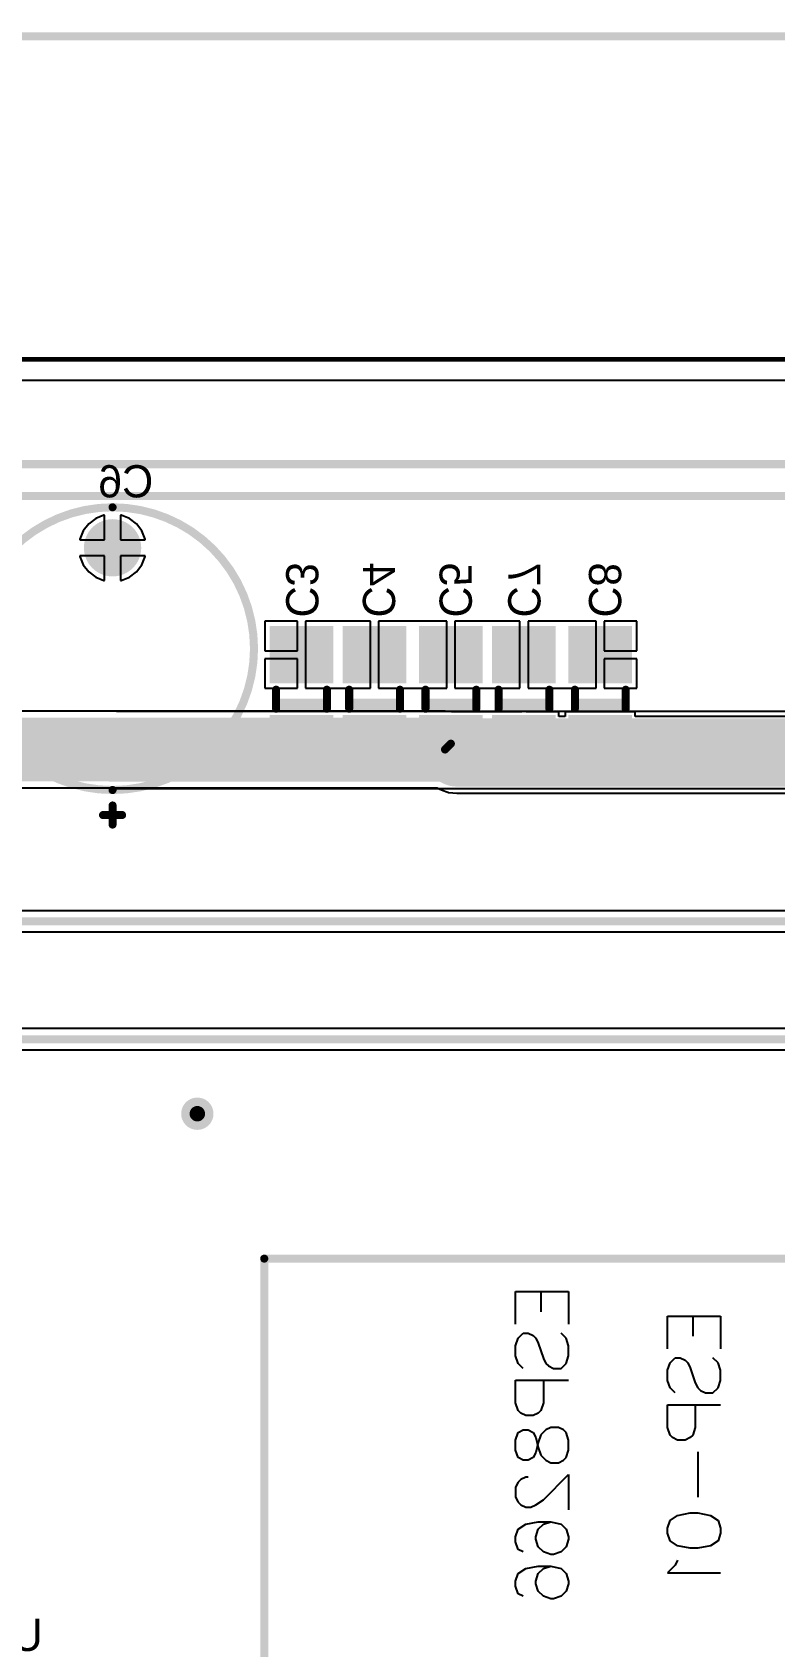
# Model space of a CAD drawing. Header units: millimetres. Extents: x -0.4 to 7.76, y -3.34 to 0.42.
# Drawn here: x 2.358 to 3.278, y -1.598 to 0.403 of the extents above; entities that cross this region are included whole.
import ezdxf

# ---------------------------------------------------------------- set-up
doc = ezdxf.new("R2010")
doc.units = ezdxf.units.MM
doc.header["$MEASUREMENT"] = 0
for name, color, linetype in [('BottomLayer', 5, 'Continuous'), ('BottomOverlay', 54, 'Continuous'), ('BottomPaste', 16, 'Continuous'), ('BottomSolder', 6, 'Continuous'), ('KeepOutLayer', 6, 'Continuous'), ('MultiLayer', 9, 'Continuous'), ('PadHoleLayer', 156, 'Continuous'), ('TopLayer', 1, 'Continuous'), ('TopOverlay', 2, 'Continuous'), ('TopSolder', 216, 'Continuous'), ('ViaHoleLayer', 16, 'Continuous')]:
    doc.layers.add(name, color=color, linetype=linetype)

# ---------------------------------------------------------------- blocks, each defined once
blk = doc.blocks.new('ESP_01_ESP8266_B_9')
at = {"layer": 'BottomLayer', "const_width": 0.0334645}
for points in [[(-0.0647638, 0.4307087, 1), (-0.0312992, 0.4307087, 1)], [(0.0352362, 0.4307087, 1), (0.0687008, 0.4307087, 1)], [(0.1352362, 0.4307087, 1), (0.1687008, 0.4307087, 1)], [(-0.1647638, 0.3307087, 1), (-0.1312992, 0.3307087, 1)], [(-0.0647638, 0.3307087, 1), (-0.0312992, 0.3307087, 1)], [(0.0352362, 0.3307087, 1), (0.0687008, 0.3307087, 1)], [(0.1352362, 0.3307087, 1), (0.1687008, 0.3307087, 1)]]:
    blk.add_lwpolyline(points, format="xyb", close=True, dxfattribs=at)
at = {"layer": 'BottomLayer'}
blk.add_solid([(-0.181496, 0.3972442), (-0.114567, 0.3972442), (-0.181496, 0.4641732), (-0.114567, 0.4641732)], dxfattribs=at)
at = {"layer": 'BottomOverlay'}
for p, q in [((-0.2142079, 0.007403), (-0.2142079, 0.0730065)), ((-0.2142079, 0.0730065), (-0.1735962, 0.0730065)), ((-0.1564143, 0.0698825), (-0.1626623, 0.0636346)), ((-0.1470424, 0.0730065), (-0.1564143, 0.0698825)), ((-0.1345465, 0.0730065), (-0.1470424, 0.0730065)), ((-0.1251746, 0.0698825), (-0.1345465, 0.0730065)), ((-0.1189266, 0.0636346), (-0.1251746, 0.0698825)), ((-0.1189266, 0.0542626), (-0.1189266, 0.0636346)), ((-0.1042439, 0.007403), (-0.1042439, 0.0730065)), ((0.0297748, 0.0448907), (0.0328988, 0.0605106)), ((0.0328988, 0.0605106), (0.0391467, 0.0698825)), ((0.0391467, 0.0698825), (0.0485187, 0.0730065)), ((0.0485187, 0.0730065), (0.0547666, 0.0730065)), ((0.0547666, 0.0730065), (0.0641386, 0.0698825)), ((0.0641386, 0.0698825), (0.0703865, 0.0605106)), ((0.0703865, 0.0605106), (0.0735105, 0.0448907)), ((0.1038131, 0.007403), (0.1038131, 0.0730065)), ((-0.1501664, 0.0355188), (-0.1314225, 0.0417667)), ((-0.1314225, 0.0417667), (-0.1251746, 0.0448907)), ((-0.1251746, 0.0448907), (-0.1220506, 0.0480147)), ((-0.1220506, 0.0480147), (-0.1189266, 0.0542626)), ((-0.1042439, 0.0417667), (-0.0761281, 0.0417667)), ((-0.0761281, 0.0417667), (-0.0667562, 0.0386427)), ((-0.0458255, 0.0448907), (0.0104061, 0.0448907)), ((0.0297748, 0.0355188), (0.0297748, 0.0448907)), ((0.0735105, 0.0448907), (0.0735105, 0.0355188)), ((-0.2142079, 0.0386427), (-0.1892161, 0.0386427)), ((-0.1626623, 0.0230229), (-0.1595383, 0.0292708)), ((-0.1626623, 0.0167749), (-0.1626623, 0.0230229)), ((-0.1595383, 0.0292708), (-0.1564143, 0.0323948)), ((-0.1564143, 0.0323948), (-0.1501664, 0.0355188)), ((-0.0667562, 0.0386427), (-0.0636322, 0.0355188)), ((-0.0636322, 0.0355188), (-0.0605082, 0.0292708)), ((-0.0605082, 0.0292708), (-0.0605082, 0.0198989)), ((0.0328988, 0.0198989), (0.0297748, 0.0355188)), ((0.0735105, 0.0355188), (0.0703865, 0.0198989)), ((-0.1735962, 0.007403), (-0.2142079, 0.007403)), ((-0.1564143, 0.0105269), (-0.1626623, 0.0167749)), ((-0.1470424, 0.007403), (-0.1564143, 0.0105269)), ((-0.1345465, 0.007403), (-0.1470424, 0.007403)), ((-0.1251746, 0.0105269), (-0.1345465, 0.007403)), ((-0.1189266, 0.0167749), (-0.1251746, 0.0105269)), ((-0.0761281, 0.007403), (-0.1042439, 0.007403)), ((-0.0667562, 0.0105269), (-0.0761281, 0.007403)), ((-0.0636322, 0.0136509), (-0.0667562, 0.0105269)), ((-0.0605082, 0.0198989), (-0.0636322, 0.0136509)), ((0.0391467, 0.0105269), (0.0328988, 0.0198989)), ((0.0485187, 0.007403), (0.0391467, 0.0105269)), ((0.0547666, 0.007403), (0.0485187, 0.007403)), ((0.0641386, 0.0105269), (0.0547666, 0.007403)), ((0.0703865, 0.0198989), (0.0641386, 0.0105269)), ((0.0881932, 0.0198989), (0.0944412, 0.0167749)), ((0.0944412, 0.0167749), (0.1038131, 0.007403)), ((-0.2446228, -0.1807859), (-0.2446228, -0.1151824)), ((-0.2446228, -0.1151824), (-0.2040111, -0.1151824)), ((-0.1868292, -0.1183064), (-0.1930772, -0.1245543)), ((-0.1774573, -0.1151824), (-0.1868292, -0.1183064)), ((-0.1649614, -0.1151824), (-0.1774573, -0.1151824)), ((-0.1555895, -0.1183064), (-0.1649614, -0.1151824)), ((-0.1493415, -0.1245543), (-0.1555895, -0.1183064)), ((-0.1346588, -0.1807859), (-0.1346588, -0.1151824)), ((-0.0699924, -0.1183064), (-0.0731164, -0.1214304)), ((-0.0606205, -0.1151824), (-0.0699924, -0.1183064)), ((-0.0481246, -0.1151824), (-0.0606205, -0.1151824)), ((-0.0387527, -0.1183064), (-0.0481246, -0.1151824)), ((-0.0356287, -0.1214304), (-0.0387527, -0.1183064)), ((0.0134178, -0.1464222), (-0.017822, -0.1151824)), ((-0.017822, -0.1151824), (0.0259137, -0.1151824)), ((0.0437204, -0.1245543), (0.0499683, -0.1183064)), ((0.0499683, -0.1183064), (0.0593403, -0.1151824)), ((0.0593403, -0.1151824), (0.0624642, -0.1151824)), ((0.0624642, -0.1151824), (0.0718362, -0.1183064)), ((0.0718362, -0.1183064), (0.0780841, -0.1245543)), ((0.0987024, -0.1245543), (0.1049503, -0.1183064)), ((0.1049503, -0.1183064), (0.1143223, -0.1151824)), ((0.1143223, -0.1151824), (0.1174462, -0.1151824)), ((0.1174462, -0.1151824), (0.1268182, -0.1183064)), ((0.1268182, -0.1183064), (0.1330661, -0.1245543)), ((-0.1524655, -0.1401742), (-0.1493415, -0.1339263)), ((-0.1493415, -0.1339263), (-0.1493415, -0.1245543)), ((-0.0731164, -0.1214304), (-0.0762404, -0.1276783)), ((-0.0762404, -0.1276783), (-0.0762404, -0.1370502)), ((-0.0762404, -0.1370502), (-0.0731164, -0.1432982)), ((-0.0325047, -0.1276783), (-0.0356287, -0.1214304)), ((-0.0356287, -0.1432982), (-0.0325047, -0.1370502)), ((-0.0325047, -0.1370502), (-0.0325047, -0.1276783)), ((0.0405964, -0.1370502), (0.0437204, -0.1245543)), ((0.0405964, -0.1526701), (0.0405964, -0.1370502)), ((0.0437204, -0.1464222), (0.0405964, -0.1370502)), ((0.0780841, -0.1245543), (0.0812081, -0.1339263)), ((0.0812081, -0.1370502), (0.0780841, -0.1464222)), ((0.0812081, -0.1339263), (0.0812081, -0.1370502)), ((0.0955784, -0.1370502), (0.0987024, -0.1245543)), ((0.0955784, -0.1526701), (0.0955784, -0.1370502)), ((0.0987024, -0.1464222), (0.0955784, -0.1370502)), ((0.1330661, -0.1245543), (0.1361901, -0.1339263)), ((0.1361901, -0.1370502), (0.1330661, -0.1464222)), ((0.1361901, -0.1339263), (0.1361901, -0.1370502)), ((-0.2446228, -0.1495462), (-0.219631, -0.1495462)), ((-0.1930772, -0.165166), (-0.1899532, -0.1589181)), ((-0.1899532, -0.1589181), (-0.1868292, -0.1557941)), ((-0.1868292, -0.1557941), (-0.1805813, -0.1526701)), ((-0.1805813, -0.1526701), (-0.1618374, -0.1464222)), ((-0.1618374, -0.1464222), (-0.1555895, -0.1432982)), ((-0.1555895, -0.1432982), (-0.1524655, -0.1401742)), ((-0.1346588, -0.1464222), (-0.106543, -0.1464222)), ((-0.106543, -0.1464222), (-0.0971711, -0.1495462)), ((-0.0971711, -0.1495462), (-0.0940471, -0.1526701)), ((-0.0940471, -0.1526701), (-0.0909231, -0.1589181)), ((-0.0909231, -0.1589181), (-0.0909231, -0.16829)), ((-0.0731164, -0.1432982), (-0.0668685, -0.1495462)), ((-0.0731164, -0.165166), (-0.0699924, -0.1589181)), ((-0.0699924, -0.1589181), (-0.0637445, -0.1557941)), ((-0.0668685, -0.1495462), (-0.0574965, -0.1526701)), ((-0.0637445, -0.1557941), (-0.0512486, -0.1526701)), ((-0.0574965, -0.1526701), (-0.0450006, -0.1557941)), ((-0.0512486, -0.1526701), (-0.0418766, -0.1495462)), ((-0.0450006, -0.1557941), (-0.0387527, -0.1589181)), ((-0.0418766, -0.1495462), (-0.0356287, -0.1432982)), ((-0.0387527, -0.1589181), (-0.0356287, -0.165166)), ((0.0196657, -0.1557941), (0.0134178, -0.1464222)), ((0.0227897, -0.1620421), (0.0196657, -0.1557941)), ((0.0437204, -0.16829), (0.0405964, -0.1526701)), ((0.0499683, -0.1526701), (0.0437204, -0.1464222)), ((0.0593403, -0.1557941), (0.0499683, -0.1526701)), ((0.0624642, -0.1557941), (0.0593403, -0.1557941)), ((0.0718362, -0.1526701), (0.0624642, -0.1557941)), ((0.0780841, -0.1464222), (0.0718362, -0.1526701)), ((0.0987024, -0.16829), (0.0955784, -0.1526701)), ((0.1049503, -0.1526701), (0.0987024, -0.1464222)), ((0.1143223, -0.1557941), (0.1049503, -0.1526701)), ((0.1174462, -0.1557941), (0.1143223, -0.1557941)), ((0.1268182, -0.1526701), (0.1174462, -0.1557941)), ((0.1330661, -0.1464222), (0.1268182, -0.1526701)), ((-0.1930772, -0.171414), (-0.1930772, -0.165166)), ((-0.1868292, -0.177662), (-0.1930772, -0.171414)), ((-0.1774573, -0.1807859), (-0.1868292, -0.177662)), ((-0.1555895, -0.177662), (-0.1649614, -0.1807859)), ((-0.1493415, -0.171414), (-0.1555895, -0.177662)), ((-0.0971711, -0.177662), (-0.106543, -0.1807859)), ((-0.0940471, -0.174538), (-0.0971711, -0.177662)), ((-0.0909231, -0.16829), (-0.0940471, -0.174538)), ((-0.0731164, -0.171414), (-0.0731164, -0.165166)), ((-0.0699924, -0.177662), (-0.0731164, -0.171414)), ((-0.0606205, -0.1807859), (-0.0699924, -0.177662)), ((-0.0387527, -0.177662), (-0.0481246, -0.1807859)), ((-0.0356287, -0.171414), (-0.0387527, -0.177662)), ((-0.0356287, -0.165166), (-0.0356287, -0.171414)), ((-0.014698, -0.165166), (-0.014698, -0.16829)), ((-0.014698, -0.16829), (-0.011574, -0.174538)), ((-0.011574, -0.174538), (-0.0084501, -0.177662)), ((-0.0084501, -0.177662), (-0.0022021, -0.1807859)), ((0.0102938, -0.1807859), (0.0165418, -0.177662)), ((0.0165418, -0.177662), (0.0196657, -0.174538)), ((0.0196657, -0.174538), (0.0227897, -0.16829)), ((0.0227897, -0.16829), (0.0227897, -0.1620421)), ((0.0499683, -0.177662), (0.0437204, -0.16829)), ((0.0593403, -0.1807859), (0.0499683, -0.177662)), ((0.0749602, -0.177662), (0.0655882, -0.1807859)), ((0.0780841, -0.171414), (0.0749602, -0.177662)), ((0.1049503, -0.177662), (0.0987024, -0.16829)), ((0.1143223, -0.1807859), (0.1049503, -0.177662)), ((0.1299422, -0.177662), (0.1205702, -0.1807859)), ((0.1330661, -0.171414), (0.1299422, -0.177662)), ((-0.2040111, -0.1807859), (-0.2446228, -0.1807859)), ((-0.1649614, -0.1807859), (-0.1774573, -0.1807859)), ((-0.106543, -0.1807859), (-0.1346588, -0.1807859)), ((-0.0481246, -0.1807859), (-0.0606205, -0.1807859)), ((-0.0022021, -0.1807859), (0.0102938, -0.1807859)), ((0.0655882, -0.1807859), (0.0593403, -0.1807859)), ((0.1205702, -0.1807859), (0.1143223, -0.1807859))]:
    blk.add_line(p, q, dxfattribs=at)
at = {"layer": 'BottomOverlay', "const_width": 0.01}
for points in [[(0.2854331, 0.492126), (-0.2854331, 0.492126)], [(-0.2854331, -0.492126), (-0.2854331, 0.492126)], [(0.2019724, 0.4807087), (-0.1980354, 0.4807087)], [(-0.1980354, 0.2807087), (-0.1980354, 0.4807087)], [(0.2019724, 0.2807087), (0.2019724, 0.4807087)], [(0.2854331, -0.492126), (0.2854331, 0.492126)], [(0.2019724, 0.2807087), (-0.1980354, 0.2807087)], [(0.2854331, -0.492126), (-0.2854331, -0.492126)]]:
    blk.add_lwpolyline(points, dxfattribs=at)
at = {"layer": 'BottomOverlay', "const_width": 0.005}
for points in [[(-0.2879331, 0.492126, 1), (-0.2829331, 0.492126, 1)], [(-0.2879331, 0.492126, 1), (-0.2829331, 0.492126, 1)], [(-0.2005354, 0.4807087, 1), (-0.1955354, 0.4807087, 1)], [(-0.2005354, 0.4807087, 1), (-0.1955354, 0.4807087, 1)], [(0.1994724, 0.4807087, 1), (0.2044724, 0.4807087, 1)], [(0.1994724, 0.4807087, 1), (0.2044724, 0.4807087, 1)], [(0.2829331, 0.492126, 1), (0.2879331, 0.492126, 1)], [(0.2829331, 0.492126, 1), (0.2879331, 0.492126, 1)], [(-0.2005354, 0.2807087, 1), (-0.1955354, 0.2807087, 1)], [(-0.2005354, 0.2807087, 1), (-0.1955354, 0.2807087, 1)], [(0.1994724, 0.2807087, 1), (0.2044724, 0.2807087, 1)], [(0.1994724, 0.2807087, 1), (0.2044724, 0.2807087, 1)], [(-0.2879331, -0.492126, 1), (-0.2829331, -0.492126, 1)], [(-0.2879331, -0.492126, 1), (-0.2829331, -0.492126, 1)], [(0.2829331, -0.492126, 1), (0.2879331, -0.492126, 1)], [(0.2829331, -0.492126, 1), (0.2879331, -0.492126, 1)]]:
    blk.add_lwpolyline(points, format="xyb", close=True, dxfattribs=at)
at = {"layer": 'BottomSolder', "const_width": 0.0374645}
for points in [[(-0.0667638, 0.4307087, 1), (-0.0292992, 0.4307087, 1)], [(0.0332362, 0.4307087, 1), (0.0707008, 0.4307087, 1)], [(0.1332362, 0.4307087, 1), (0.1707008, 0.4307087, 1)], [(-0.1667638, 0.3307087, 1), (-0.1292992, 0.3307087, 1)], [(-0.0667638, 0.3307087, 1), (-0.0292992, 0.3307087, 1)], [(0.0332362, 0.3307087, 1), (0.0707008, 0.3307087, 1)], [(0.1332362, 0.3307087, 1), (0.1707008, 0.3307087, 1)]]:
    blk.add_lwpolyline(points, format="xyb", close=True, dxfattribs=at)
at = {"layer": 'BottomSolder'}
blk.add_solid([(-0.185496, 0.3932442), (-0.110567, 0.3932442), (-0.185496, 0.4681732), (-0.110567, 0.4681732)], dxfattribs=at)
at = {"layer": 'MultiLayer', "const_width": 0.0334645}
for points in [[(-0.0647638, 0.4307087, 1), (-0.0312992, 0.4307087, 1)], [(0.0352362, 0.4307087, 1), (0.0687008, 0.4307087, 1)], [(0.1352362, 0.4307087, 1), (0.1687008, 0.4307087, 1)], [(-0.1647638, 0.3307087, 1), (-0.1312992, 0.3307087, 1)], [(-0.0647638, 0.3307087, 1), (-0.0312992, 0.3307087, 1)], [(0.0352362, 0.3307087, 1), (0.0687008, 0.3307087, 1)], [(0.1352362, 0.3307087, 1), (0.1687008, 0.3307087, 1)]]:
    blk.add_lwpolyline(points, format="xyb", close=True, dxfattribs=at)
at = {"layer": 'MultiLayer'}
blk.add_solid([(-0.181496, 0.3972442), (-0.114567, 0.3972442), (-0.181496, 0.4641732), (-0.114567, 0.4641732)], dxfattribs=at)
at = {"layer": 'PadHoleLayer', "const_width": 0.0216535}
for points in [[(-0.1588583, 0.4307087, 1), (-0.1372047, 0.4307087, 1)], [(-0.0588583, 0.4307087, 1), (-0.0372047, 0.4307087, 1)], [(0.0411417, 0.4307087, 1), (0.0627953, 0.4307087, 1)], [(0.1411417, 0.4307087, 1), (0.1627953, 0.4307087, 1)], [(-0.1588583, 0.3307087, 1), (-0.1372047, 0.3307087, 1)], [(-0.0588583, 0.3307087, 1), (-0.0372047, 0.3307087, 1)], [(0.0411417, 0.3307087, 1), (0.0627953, 0.3307087, 1)], [(0.1411417, 0.3307087, 1), (0.1627953, 0.3307087, 1)]]:
    blk.add_lwpolyline(points, format="xyb", close=True, dxfattribs=at)
at = {"layer": 'TopLayer', "const_width": 0.0334645}
for points in [[(-0.0647638, 0.4307087, 1), (-0.0312992, 0.4307087, 1)], [(0.0352362, 0.4307087, 1), (0.0687008, 0.4307087, 1)], [(0.1352362, 0.4307087, 1), (0.1687008, 0.4307087, 1)], [(-0.1647638, 0.3307087, 1), (-0.1312992, 0.3307087, 1)], [(-0.0647638, 0.3307087, 1), (-0.0312992, 0.3307087, 1)], [(0.0352362, 0.3307087, 1), (0.0687008, 0.3307087, 1)], [(0.1352362, 0.3307087, 1), (0.1687008, 0.3307087, 1)]]:
    blk.add_lwpolyline(points, format="xyb", close=True, dxfattribs=at)
at = {"layer": 'TopLayer'}
blk.add_solid([(-0.181496, 0.3972442), (-0.114567, 0.3972442), (-0.181496, 0.4641732), (-0.114567, 0.4641732)], dxfattribs=at)
at = {"layer": 'TopSolder', "const_width": 0.0374645}
for points in [[(-0.0667638, 0.4307087, 1), (-0.0292992, 0.4307087, 1)], [(0.0332362, 0.4307087, 1), (0.0707008, 0.4307087, 1)], [(0.1332362, 0.4307087, 1), (0.1707008, 0.4307087, 1)], [(-0.1667638, 0.3307087, 1), (-0.1292992, 0.3307087, 1)], [(-0.0667638, 0.3307087, 1), (-0.0292992, 0.3307087, 1)], [(0.0332362, 0.3307087, 1), (0.0707008, 0.3307087, 1)], [(0.1332362, 0.3307087, 1), (0.1707008, 0.3307087, 1)]]:
    blk.add_lwpolyline(points, format="xyb", close=True, dxfattribs=at)
at = {"layer": 'TopSolder'}
blk.add_solid([(-0.185496, 0.3932442), (-0.110567, 0.3932442), (-0.185496, 0.4681732), (-0.110567, 0.4681732)], dxfattribs=at)
blk = doc.blocks.new('LCD_MODULE_3_2_480_320_11')
at = {"layer": 'TopOverlay', "const_width": 0.01}
for points in [[(-0.0393701, 0), (3.5433071, 0)], [(0.1999999, -0.0393701), (3.2677165, -0.0393701)]]:
    blk.add_lwpolyline(points, dxfattribs=at)
blk = doc.blocks.new('CAP250RP_B_44')
at = {"layer": 'BottomLayer', "const_width": 0.031496}
blk.add_lwpolyline([(0.1306649, -1e-06, 1), (0.1621609, -1e-06, 1)], format="xyb", close=True, dxfattribs=at)
at = {"layer": 'BottomLayer'}
blk.add_solid([(-0.1350831, -0.031497), (-0.0720911, -0.031497), (-0.1350831, 0.031495), (-0.0720911, 0.031495)], dxfattribs=at)
at = {"layer": 'BottomOverlay'}
for points, const_width in [([(0.1966063, 0, 1), (-0.1537875, 0, 1)], 0.01), ([(-0.1991071, -1e-06, 1), (-0.1941071, -1e-06, 1)], 0.005), ([(-0.1873111, 0.011807, 1), (-0.1823111, 0.011807, 1)], 0.005), ([(-0.1754771, -1e-06, 1), (-0.1704771, -1e-06, 1)], 0.005), ([(-0.1562875, 0, 1), (-0.1512875, 0, 1)], 0.005), ([(0.1941063, 0, 1), (0.1991063, 0, 1)], 0.005), ([(-0.1873111, -0.011807, 1), (-0.1823111, -0.011807, 1)], 0.005)]:
    blk.add_lwpolyline(points, format="xyb", close=True, dxfattribs=dict(at, const_width=const_width))
at = {"layer": 'BottomOverlay', "const_width": 0.01}
for points in [[(-0.1966071, -1e-06), (-0.1729771, -1e-06)], [(-0.1848111, 0.011807), (-0.1848111, -0.011807)]]:
    blk.add_lwpolyline(points, dxfattribs=at)
at = {"layer": 'BottomSolder', "const_width": 0.035496}
blk.add_lwpolyline([(0.1286649, -1e-06, 1), (0.1641609, -1e-06, 1)], format="xyb", close=True, dxfattribs=at)
at = {"layer": 'BottomSolder'}
blk.add_solid([(-0.1390831, -0.035497), (-0.0680911, -0.035497), (-0.1390831, 0.035495), (-0.0680911, 0.035495)], dxfattribs=at)
at = {"layer": 'MultiLayer', "const_width": 0.031496}
blk.add_lwpolyline([(0.1306649, -1e-06, 1), (0.1621609, -1e-06, 1)], format="xyb", close=True, dxfattribs=at)
at = {"layer": 'MultiLayer'}
blk.add_solid([(-0.1350831, -0.031497), (-0.0720911, -0.031497), (-0.1350831, 0.031495), (-0.0720911, 0.031495)], dxfattribs=at)
at = {"layer": 'PadHoleLayer', "const_width": 0.019685}
for points in [[(-0.1134296, -1e-06, 1), (-0.0937446, -1e-06, 1)], [(0.1365704, -1e-06, 1), (0.1562554, -1e-06, 1)]]:
    blk.add_lwpolyline(points, format="xyb", close=True, dxfattribs=at)
at = {"layer": 'TopLayer', "const_width": 0.031496}
blk.add_lwpolyline([(0.1306649, -1e-06, 1), (0.1621609, -1e-06, 1)], format="xyb", close=True, dxfattribs=at)
at = {"layer": 'TopLayer'}
blk.add_solid([(-0.1350831, -0.031497), (-0.0720911, -0.031497), (-0.1350831, 0.031495), (-0.0720911, 0.031495)], dxfattribs=at)
at = {"layer": 'TopSolder', "const_width": 0.035496}
blk.add_lwpolyline([(0.1286649, -1e-06, 1), (0.1641609, -1e-06, 1)], format="xyb", close=True, dxfattribs=at)
at = {"layer": 'TopSolder'}
blk.add_solid([(-0.1390831, -0.035497), (-0.0680911, -0.035497), (-0.1390831, 0.035495), (-0.0680911, 0.035495)], dxfattribs=at)
blk = doc.blocks.new('CAP_1206_B_53')
at = {"layer": 'BottomLayer'}
for points in [[(-0.0866133, -0.0354329), (-0.0236213, -0.0354329), (-0.0866133, 0.0354331), (-0.0236213, 0.0354331)], [(0.0236227, -0.0354329), (0.0866147, -0.0354329), (0.0236227, 0.0354331), (0.0866147, 0.0354331)]]:
    blk.add_solid(points, dxfattribs=at)
at = {"layer": 'BottomOverlay', "const_width": 0.01}
for points in [[(-0.0117793, 0.0314641), (0.0117787, 0.0314641)], [(-0.0117793, 0.0314641), (-0.0117793, -0.0314639)], [(-0.0043313, 0.0314641), (-0.0043313, -0.0314639)], [(-0.0117793, -0.0314639), (0.0117787, -0.0314639)]]:
    blk.add_lwpolyline(points, dxfattribs=at)
at = {"layer": 'BottomOverlay', "const_width": 0.005}
for points in [[(-0.0142793, 0.0314641, 1), (-0.0092793, 0.0314641, 1)], [(-0.0142793, 0.0314641, 1), (-0.0092793, 0.0314641, 1)], [(-0.0068313, 0.0314641, 1), (-0.0018313, 0.0314641, 1)], [(0.0092787, 0.0314641, 1), (0.0142787, 0.0314641, 1)], [(-0.0142793, -0.0314639, 1), (-0.0092793, -0.0314639, 1)], [(-0.0142793, -0.0314639, 1), (-0.0092793, -0.0314639, 1)], [(-0.0068313, -0.0314639, 1), (-0.0018313, -0.0314639, 1)], [(0.0092787, -0.0314639, 1), (0.0142787, -0.0314639, 1)]]:
    blk.add_lwpolyline(points, format="xyb", close=True, dxfattribs=at)
at = {"layer": 'BottomPaste'}
for points in [[(-0.0866133, -0.0354329), (-0.0236213, -0.0354329), (-0.0866133, 0.0354331), (-0.0236213, 0.0354331)], [(0.0236227, -0.0354329), (0.0866147, -0.0354329), (0.0236227, 0.0354331), (0.0866147, 0.0354331)]]:
    blk.add_solid(points, dxfattribs=at)
at = {"layer": 'BottomSolder'}
for points in [[(-0.0906133, -0.0394329), (-0.0196213, -0.0394329), (-0.0906133, 0.0394331), (-0.0196213, 0.0394331)], [(0.0196227, -0.0394329), (0.0906147, -0.0394329), (0.0196227, 0.0394331), (0.0906147, 0.0394331)]]:
    blk.add_solid(points, dxfattribs=at)
blk = doc.blocks.new('CAP_1206_B_54')
at = {"layer": 'BottomLayer'}
for points in [[(-0.0866133, -0.0354331), (-0.0236213, -0.0354331), (-0.0866133, 0.0354329), (-0.0236213, 0.0354329)], [(0.0236227, -0.0354331), (0.0866147, -0.0354331), (0.0236227, 0.0354329), (0.0866147, 0.0354329)]]:
    blk.add_solid(points, dxfattribs=at)
at = {"layer": 'BottomOverlay', "const_width": 0.01}
for points in [[(-0.0117793, 0.0314639), (0.0117787, 0.0314639)], [(-0.0117793, 0.0314639), (-0.0117793, -0.0314641)], [(-0.0043313, 0.0314639), (-0.0043313, -0.0314641)], [(-0.0117793, -0.0314641), (0.0117787, -0.0314641)]]:
    blk.add_lwpolyline(points, dxfattribs=at)
at = {"layer": 'BottomOverlay', "const_width": 0.005}
for points in [[(-0.0142793, 0.0314639, 1), (-0.0092793, 0.0314639, 1)], [(-0.0142793, 0.0314639, 1), (-0.0092793, 0.0314639, 1)], [(-0.0068313, 0.0314639, 1), (-0.0018313, 0.0314639, 1)], [(0.0092787, 0.0314639, 1), (0.0142787, 0.0314639, 1)], [(-0.0142793, -0.0314641, 1), (-0.0092793, -0.0314641, 1)], [(-0.0142793, -0.0314641, 1), (-0.0092793, -0.0314641, 1)], [(-0.0068313, -0.0314641, 1), (-0.0018313, -0.0314641, 1)], [(0.0092787, -0.0314641, 1), (0.0142787, -0.0314641, 1)]]:
    blk.add_lwpolyline(points, format="xyb", close=True, dxfattribs=at)
at = {"layer": 'BottomPaste'}
for points in [[(-0.0866133, -0.0354331), (-0.0236213, -0.0354331), (-0.0866133, 0.0354329), (-0.0236213, 0.0354329)], [(0.0236227, -0.0354331), (0.0866147, -0.0354331), (0.0236227, 0.0354329), (0.0866147, 0.0354329)]]:
    blk.add_solid(points, dxfattribs=at)
at = {"layer": 'BottomSolder'}
for points in [[(-0.0906133, -0.0394331), (-0.0196213, -0.0394331), (-0.0906133, 0.0394329), (-0.0196213, 0.0394329)], [(0.0196227, -0.0394331), (0.0906147, -0.0394331), (0.0196227, 0.0394329), (0.0906147, 0.0394329)]]:
    blk.add_solid(points, dxfattribs=at)
blk = doc.blocks.new('CAP_1206_B_55')
at = {"layer": 'BottomLayer'}
for points in [[(-0.0866133, -0.0354325), (-0.0236213, -0.0354325), (-0.0866133, 0.0354335), (-0.0236213, 0.0354335)], [(0.0236227, -0.0354325), (0.0866147, -0.0354325), (0.0236227, 0.0354335), (0.0866147, 0.0354335)]]:
    blk.add_solid(points, dxfattribs=at)
at = {"layer": 'BottomOverlay', "const_width": 0.01}
for points in [[(-0.0117793, 0.0314645), (0.0117787, 0.0314645)], [(-0.0117793, 0.0314645), (-0.0117793, -0.0314655)], [(-0.0043313, 0.0314645), (-0.0043313, -0.0314655)], [(-0.0117793, -0.0314655), (0.0117787, -0.0314655)]]:
    blk.add_lwpolyline(points, dxfattribs=at)
at = {"layer": 'BottomOverlay', "const_width": 0.005}
for points in [[(-0.0142793, 0.0314645, 1), (-0.0092793, 0.0314645, 1)], [(-0.0142793, 0.0314645, 1), (-0.0092793, 0.0314645, 1)], [(-0.0068313, 0.0314645, 1), (-0.0018313, 0.0314645, 1)], [(0.0092787, 0.0314645, 1), (0.0142787, 0.0314645, 1)], [(-0.0142793, -0.0314655, 1), (-0.0092793, -0.0314655, 1)], [(-0.0142793, -0.0314655, 1), (-0.0092793, -0.0314655, 1)], [(-0.0068313, -0.0314655, 1), (-0.0018313, -0.0314655, 1)], [(0.0092787, -0.0314655, 1), (0.0142787, -0.0314655, 1)]]:
    blk.add_lwpolyline(points, format="xyb", close=True, dxfattribs=at)
at = {"layer": 'BottomPaste'}
for points in [[(-0.0866133, -0.0354325), (-0.0236213, -0.0354325), (-0.0866133, 0.0354335), (-0.0236213, 0.0354335)], [(0.0236227, -0.0354325), (0.0866147, -0.0354325), (0.0236227, 0.0354335), (0.0866147, 0.0354335)]]:
    blk.add_solid(points, dxfattribs=at)
at = {"layer": 'BottomSolder'}
for points in [[(-0.0906133, -0.0394325), (-0.0196213, -0.0394325), (-0.0906133, 0.0394335), (-0.0196213, 0.0394335)], [(0.0196227, -0.0394325), (0.0906147, -0.0394325), (0.0196227, 0.0394335), (0.0906147, 0.0394335)]]:
    blk.add_solid(points, dxfattribs=at)
blk = doc.blocks.new('CAP_1206_B_56')
at = {"layer": 'BottomLayer'}
for points in [[(-0.0866133, -0.0354337), (-0.0236213, -0.0354337), (-0.0866133, 0.0354323), (-0.0236213, 0.0354323)], [(0.0236227, -0.0354337), (0.0866147, -0.0354337), (0.0236227, 0.0354323), (0.0866147, 0.0354323)]]:
    blk.add_solid(points, dxfattribs=at)
at = {"layer": 'BottomOverlay', "const_width": 0.01}
for points in [[(-0.0117793, 0.0314653), (0.0117787, 0.0314653)], [(-0.0117793, 0.0314653), (-0.0117793, -0.0314647)], [(-0.0043313, 0.0314653), (-0.0043313, -0.0314647)], [(-0.0117793, -0.0314647), (0.0117787, -0.0314647)]]:
    blk.add_lwpolyline(points, dxfattribs=at)
at = {"layer": 'BottomOverlay', "const_width": 0.005}
for points in [[(-0.0142793, 0.0314653, 1), (-0.0092793, 0.0314653, 1)], [(-0.0142793, 0.0314653, 1), (-0.0092793, 0.0314653, 1)], [(-0.0068313, 0.0314653, 1), (-0.0018313, 0.0314653, 1)], [(0.0092787, 0.0314653, 1), (0.0142787, 0.0314653, 1)], [(-0.0142793, -0.0314647, 1), (-0.0092793, -0.0314647, 1)], [(-0.0142793, -0.0314647, 1), (-0.0092793, -0.0314647, 1)], [(-0.0068313, -0.0314647, 1), (-0.0018313, -0.0314647, 1)], [(0.0092787, -0.0314647, 1), (0.0142787, -0.0314647, 1)]]:
    blk.add_lwpolyline(points, format="xyb", close=True, dxfattribs=at)
at = {"layer": 'BottomPaste'}
for points in [[(-0.0866133, -0.0354337), (-0.0236213, -0.0354337), (-0.0866133, 0.0354323), (-0.0236213, 0.0354323)], [(0.0236227, -0.0354337), (0.0866147, -0.0354337), (0.0236227, 0.0354323), (0.0866147, 0.0354323)]]:
    blk.add_solid(points, dxfattribs=at)
at = {"layer": 'BottomSolder'}
for points in [[(-0.0906133, -0.0394337), (-0.0196213, -0.0394337), (-0.0906133, 0.0394323), (-0.0196213, 0.0394323)], [(0.0196227, -0.0394337), (0.0906147, -0.0394337), (0.0196227, 0.0394323), (0.0906147, 0.0394323)]]:
    blk.add_solid(points, dxfattribs=at)
blk = doc.blocks.new('CAP_1206_B_69')
at = {"layer": 'BottomLayer'}
for points in [[(-0.0866133, -0.0354323), (-0.0236213, -0.0354323), (-0.0866133, 0.0354337), (-0.0236213, 0.0354337)], [(0.0236227, -0.0354323), (0.0866147, -0.0354323), (0.0236227, 0.0354337), (0.0866147, 0.0354337)]]:
    blk.add_solid(points, dxfattribs=at)
at = {"layer": 'BottomOverlay', "const_width": 0.01}
for points in [[(-0.0117793, 0.0314647), (0.0117787, 0.0314647)], [(-0.0117793, 0.0314647), (-0.0117793, -0.0314653)], [(-0.0043313, 0.0314647), (-0.0043313, -0.0314653)], [(-0.0117793, -0.0314653), (0.0117787, -0.0314653)]]:
    blk.add_lwpolyline(points, dxfattribs=at)
at = {"layer": 'BottomOverlay', "const_width": 0.005}
for points in [[(-0.0142793, 0.0314647, 1), (-0.0092793, 0.0314647, 1)], [(-0.0142793, 0.0314647, 1), (-0.0092793, 0.0314647, 1)], [(-0.0068313, 0.0314647, 1), (-0.0018313, 0.0314647, 1)], [(0.0092787, 0.0314647, 1), (0.0142787, 0.0314647, 1)], [(-0.0142793, -0.0314653, 1), (-0.0092793, -0.0314653, 1)], [(-0.0142793, -0.0314653, 1), (-0.0092793, -0.0314653, 1)], [(-0.0068313, -0.0314653, 1), (-0.0018313, -0.0314653, 1)], [(0.0092787, -0.0314653, 1), (0.0142787, -0.0314653, 1)]]:
    blk.add_lwpolyline(points, format="xyb", close=True, dxfattribs=at)
at = {"layer": 'BottomPaste'}
for points in [[(-0.0866133, -0.0354323), (-0.0236213, -0.0354323), (-0.0866133, 0.0354337), (-0.0236213, 0.0354337)], [(0.0236227, -0.0354323), (0.0866147, -0.0354323), (0.0236227, 0.0354337), (0.0866147, 0.0354337)]]:
    blk.add_solid(points, dxfattribs=at)
at = {"layer": 'BottomSolder'}
for points in [[(-0.0906133, -0.0394323), (-0.0196213, -0.0394323), (-0.0906133, 0.0394337), (-0.0196213, 0.0394337)], [(0.0196227, -0.0394323), (0.0906147, -0.0394323), (0.0196227, 0.0394337), (0.0906147, 0.0394337)]]:
    blk.add_solid(points, dxfattribs=at)

msp = doc.modelspace()

# ---------------------------------------------------------------- linework, layer by layer
at = {"layer": 'BottomLayer'}
for p, q in [((0.0287165, -0.0286614), (7.3389527, -0.0286614)), ((2.4368063, -0.2000176), (2.428138, -0.206669)), ((2.4469007, -0.1958363), (2.4368063, -0.2000176)), ((2.4477333, -0.1957267), (2.4469007, -0.1958363)), ((2.4477333, -0.2262643), (2.4477333, -0.1957267)), ((2.4685659, -0.1958363), (2.4677333, -0.1957267)), ((2.4677333, -0.1957267), (2.4677333, -0.2262643)), ((2.4786603, -0.2000176), (2.4685659, -0.1958363)), ((2.4873286, -0.206669), (2.4786603, -0.2000176)), ((2.4214866, -0.2153373), (2.4173053, -0.2254317)), ((2.428138, -0.206669), (2.4214866, -0.2153373)), ((2.49398, -0.2153373), (2.4873286, -0.206669)), ((2.4981613, -0.2254317), (2.49398, -0.2153373)), ((2.4173053, -0.2254317), (2.4171957, -0.2262643)), ((2.4171957, -0.2262643), (2.4477333, -0.2262643)), ((2.4677333, -0.2262643), (2.4982709, -0.2262643)), ((2.4982709, -0.2262643), (2.4981613, -0.2254317)), ((2.4477333, -0.2462643), (2.4171957, -0.2462643)), ((2.4171957, -0.2462643), (2.4173053, -0.2470969)), ((2.4173053, -0.2470969), (2.4214866, -0.2571913)), ((2.4214866, -0.2571913), (2.428138, -0.2658596)), ((2.4477333, -0.2768019), (2.4477333, -0.2462643)), ((2.4982709, -0.2462643), (2.4677333, -0.2462643)), ((2.4677333, -0.2462643), (2.4677333, -0.2768019)), ((2.4873286, -0.2658596), (2.49398, -0.2571913)), ((2.49398, -0.2571913), (2.4981613, -0.2470969)), ((2.4981613, -0.2470969), (2.4982709, -0.2462643)), ((2.428138, -0.2658596), (2.4368063, -0.272511)), ((2.4368063, -0.272511), (2.4469007, -0.2766923)), ((2.4469007, -0.2766923), (2.4477333, -0.2768019)), ((2.4677333, -0.2768019), (2.4685659, -0.2766923)), ((2.4685659, -0.2766923), (2.4786603, -0.272511)), ((2.4786603, -0.272511), (2.4873286, -0.2658596)), ((2.6867093, -0.3273223), (2.6462763, -0.3273223)), ((2.6462763, -0.3273223), (2.6462763, -0.3638183)), ((2.6867093, -0.3638183), (2.6867093, -0.3273223)), ((2.7772593, -0.3273223), (2.6967093, -0.3273223)), ((2.6967093, -0.3273223), (2.6967093, -0.3688183)), ((2.7772593, -0.3688183), (2.7772593, -0.3273223)), ((2.8263142, -0.3273223), (2.7872593, -0.3273223)), ((2.7872593, -0.3273223), (2.7872593, -0.3688183)), ((2.8276923, -0.3273222), (2.8263142, -0.3273223)), ((2.8313143, -0.3273222), (2.8276923, -0.3273222)), ((2.8326924, -0.3273223), (2.8313143, -0.3273222)), ((2.8717473, -0.3273223), (2.8326924, -0.3273223)), ((2.8717473, -0.3688183), (2.8717473, -0.3273223)), ((2.9622993, -0.3273223), (2.8817473, -0.3273223)), ((2.8817473, -0.3273223), (2.8817473, -0.3688183)), ((2.9622993, -0.3688183), (2.9622993, -0.3273223)), ((3.0113542, -0.3273223), (2.9722993, -0.3273223)), ((2.9722993, -0.3273223), (2.9722993, -0.3688183)), ((3.0127323, -0.3273222), (3.0113542, -0.3273223)), ((3.0163543, -0.3273222), (3.0127323, -0.3273222)), ((3.0177324, -0.3273223), (3.0163543, -0.3273222)), ((3.0567873, -0.3273223), (3.0177324, -0.3273223)), ((3.0567873, -0.3688183), (3.0567873, -0.3273223)), ((3.1072203, -0.3273223), (3.0667873, -0.3273223)), ((3.0667873, -0.3273223), (3.0667873, -0.3638183)), ((3.1072203, -0.3638183), (3.1072203, -0.3273223)), ((2.6462763, -0.3638183), (2.6867093, -0.3638183)), ((2.6867093, -0.3738183), (2.6462763, -0.3738183)), ((2.6462763, -0.3738183), (2.6462763, -0.4103143)), ((2.6867093, -0.4103143), (2.6867093, -0.3738183)), ((2.6967093, -0.3688183), (2.6967093, -0.4103143)), ((2.7772593, -0.4103143), (2.7772593, -0.3688183)), ((2.7872593, -0.3688183), (2.7872593, -0.4103143)), ((2.8717473, -0.4103143), (2.8717473, -0.3688183)), ((2.8817473, -0.3688183), (2.8817473, -0.4103143)), ((2.9622993, -0.4103143), (2.9622993, -0.3688183)), ((2.9722993, -0.3688183), (2.9722993, -0.4103143)), ((3.0567873, -0.4103143), (3.0567873, -0.3688183)), ((3.0667873, -0.3638183), (3.1072203, -0.3638183)), ((3.1072203, -0.3738183), (3.0667873, -0.3738183)), ((3.0667873, -0.3738183), (3.0667873, -0.4103143)), ((3.1072203, -0.4103143), (3.1072203, -0.3738183)), ((2.6462763, -0.4103143), (2.6867093, -0.4103143)), ((2.6967093, -0.4103143), (2.7772593, -0.4103143)), ((2.7872593, -0.4103143), (2.8263142, -0.4103143)), ((2.8263142, -0.4103143), (2.8276923, -0.4103144)), ((2.8276923, -0.4103144), (2.8313143, -0.4103144)), ((2.8313143, -0.4103144), (2.8326924, -0.4103143)), ((2.8326924, -0.4103143), (2.8717473, -0.4103143)), ((2.8817473, -0.4103143), (2.9622993, -0.4103143)), ((2.9722993, -0.4103143), (3.0113542, -0.4103143)), ((3.0113542, -0.4103143), (3.0127323, -0.4103144)), ((3.0127323, -0.4103144), (3.0163543, -0.4103144)), ((3.0163543, -0.4103144), (3.0177324, -0.4103143)), ((3.0177324, -0.4103143), (3.0567873, -0.4103143)), ((3.0667873, -0.4103143), (3.1072203, -0.4103143)), ((2.8695373, -0.4386125), (1.9778897, -0.4386125)), ((2.8776784, -0.4396843), (2.8695373, -0.4386125)), ((2.9200541, -0.4396843), (2.8776784, -0.4396843)), ((2.9239925, -0.4396841), (2.9200541, -0.4396841)), ((2.9200541, -0.4396841), (2.9200541, -0.4396843)), ((2.9239925, -0.4396843), (2.9239925, -0.4396841)), ((2.9647191, -0.4396843), (2.9239925, -0.4396843)), ((2.9672993, -0.4393446), (2.9647191, -0.4396843)), ((2.9698795, -0.4396843), (2.9672993, -0.4393446)), ((3.0106063, -0.4396843), (2.9698795, -0.4396843)), ((3.0106063, -0.4451825), (3.0106063, -0.4396843)), ((3.0584911, -0.4396843), (3.0184803, -0.4396843)), ((3.0184803, -0.4396843), (3.0184803, -0.4451825)), ((3.0603513, -0.4393706), (3.0584911, -0.4396843)), ((3.063653, -0.4396843), (3.0603513, -0.4393706)), ((3.1050943, -0.4396843), (3.063653, -0.4396843)), ((3.1050943, -0.4451825), (3.1050943, -0.4396843)), ((3.0184803, -0.4451825), (3.0106063, -0.4451825)), ((3.3826013, -0.4451825), (3.1050943, -0.4451825)), ((1.9778897, -0.5339161), (2.85986, -0.5339161)), ((2.85986, -0.5339161), (2.8621047, -0.5350866)), ((2.8621047, -0.5350866), (2.8669949, -0.5368704)), ((2.8669949, -0.5368704), (2.8718041, -0.5388624)), ((2.8718041, -0.5388624), (2.8728242, -0.5389967)), ((2.8728242, -0.5389967), (2.8737911, -0.5393494)), ((2.8737911, -0.5393494), (2.8789772, -0.5398068)), ((2.8789772, -0.5398068), (2.8841373, -0.5404861)), ((2.8841373, -0.5404861), (3.9141493, -0.5404861)), ((3.8292678, -0.6860865), (1.7491496, -0.6860865)), ((1.7491496, -0.7123389), (3.8238308, -0.7123389)), ((3.7953701, -0.8321888), (2.0521811, -0.8321888)), ((2.0521811, -0.8584412), (3.7899331, -0.8584412))]:
    msp.add_line(p, q, dxfattribs=at)
for points, const_width in [([(1.9379505, -0.4862643), (2.4577333, -0.4862643)], 0.0787402), ([(2.4577333, -0.4862643), (2.6917093, -0.4862643)], 0.0787402), ([(2.6917093, -0.4862643), (2.7822593, -0.4862643)], 0.0787402), ([(2.7822593, -0.4862643), (2.8695373, -0.4862643)], 0.0787402), ([(2.8728113, -0.4869283), (2.8841373, -0.4928343)], 0.0787402), ([(2.8841373, -0.4928343), (2.9672993, -0.4928343)], 0.0787402), ([(2.9672993, -0.4928343), (3.0660193, -0.4928343)], 0.0787402), ([(2.9672993, -0.4928343), (2.9672993, -0.4790543)], 0.0629921), ([(3.0660193, -0.4928343), (3.4023393, -0.4928343)], 0.0787402), ([(3.0617873, -0.4790543), (3.0660193, -0.4928343)], 0.0629921), ([(2.8695373, -0.4862643), (2.8767473, -0.4790543)], 0.01), ([(1.7127323, -0.6992127), (3.8292678, -0.6992127)], 0.01), ([(1.9503701, -0.845315), (3.7953701, -0.845315)], 0.01)]:
    msp.add_lwpolyline(points, dxfattribs=dict(at, const_width=const_width))
for points, const_width in [([(2.4380483, -0.4862643, 1), (2.4774183, -0.4862643, 1)], 0.0393701), ([(2.4380483, -0.4862643, 1), (2.4774183, -0.4862643, 1)], 0.0393701), ([(2.6720243, -0.4862643, 1), (2.7113943, -0.4862643, 1)], 0.0393701), ([(2.6720243, -0.4862643, 1), (2.7113943, -0.4862643, 1)], 0.0393701), ([(2.7625743, -0.4862643, 1), (2.8019443, -0.4862643, 1)], 0.0393701), ([(2.7625743, -0.4862643, 1), (2.8019443, -0.4862643, 1)], 0.0393701), ([(2.8498523, -0.4862643, 1), (2.8892223, -0.4862643, 1)], 0.0393701), ([(2.8531263, -0.4869283, 1), (2.8924963, -0.4869283, 1)], 0.0393701), ([(2.8644523, -0.4928343, 1), (2.9038223, -0.4928343, 1)], 0.0393701), ([(2.8644523, -0.4928343, 1), (2.9038223, -0.4928343, 1)], 0.0393701), ([(2.9476143, -0.4928343, 1), (2.9869843, -0.4928343, 1)], 0.0393701), ([(2.9476143, -0.4928343, 1), (2.9869843, -0.4928343, 1)], 0.0393701), ([(2.9515513, -0.4790543, 1), (2.9830473, -0.4790543, 1)], 0.031496), ([(3.0463343, -0.4928343, 1), (3.0857043, -0.4928343, 1)], 0.0393701), ([(3.0463343, -0.4928343, 1), (3.0857043, -0.4928343, 1)], 0.0393701), ([(3.0460393, -0.4790543, 1), (3.0775353, -0.4790543, 1)], 0.031496), ([(2.8603113, -0.4869283, 1), (2.8853113, -0.4869283, 1)], 0.025), ([(2.8742473, -0.4790543, 1), (2.8792473, -0.4790543, 1)], 0.005), ([(2.9515513, -0.4928343, 1), (2.9830473, -0.4928343, 1)], 0.031496), ([(3.0502713, -0.4928343, 1), (3.0817673, -0.4928343, 1)], 0.031496), ([(2.8670373, -0.4862643, 1), (2.8720373, -0.4862643, 1)], 0.005), ([(2.5527323, -0.9376772, 1), (2.5727323, -0.9376772, 1)], 0.02)]:
    msp.add_lwpolyline(points, format="xyb", close=True, dxfattribs=dict(at, const_width=const_width))
at = {"layer": 'KeepOutLayer'}
for const_width in [0.0055118, 0.005]:
    msp.add_lwpolyline([(0.0027333, -0.0026763), (7.3649373, -0.0026763)], dxfattribs=dict(at, const_width=const_width))
at = {"layer": 'MultiLayer'}
for points, const_width in [([(2.8603113, -0.4869283, 1), (2.8853113, -0.4869283, 1)], 0.025), ([(2.5527323, -0.9376772, 1), (2.5727323, -0.9376772, 1)], 0.02)]:
    msp.add_lwpolyline(points, format="xyb", close=True, dxfattribs=dict(at, const_width=const_width))
at = {"layer": 'TopLayer'}
for p, q in [((0.0287165, -0.0286614), (7.2337006, -0.0286614)), ((2.4368063, -0.2000176), (2.428138, -0.206669)), ((2.4469007, -0.1958363), (2.4368063, -0.2000176)), ((2.4477333, -0.1957267), (2.4469007, -0.1958363)), ((2.4477333, -0.2262643), (2.4477333, -0.1957267)), ((2.4685659, -0.1958363), (2.4677333, -0.1957267)), ((2.4677333, -0.1957267), (2.4677333, -0.2262643)), ((2.4786603, -0.2000176), (2.4685659, -0.1958363)), ((2.4873286, -0.206669), (2.4786603, -0.2000176)), ((2.4214866, -0.2153373), (2.4173053, -0.2254317)), ((2.428138, -0.206669), (2.4214866, -0.2153373)), ((2.49398, -0.2153373), (2.4873286, -0.206669)), ((2.4981613, -0.2254317), (2.49398, -0.2153373)), ((2.4173053, -0.2254317), (2.4171957, -0.2262643)), ((2.4171957, -0.2262643), (2.4477333, -0.2262643)), ((2.4677333, -0.2262643), (2.4982709, -0.2262643)), ((2.4982709, -0.2262643), (2.4981613, -0.2254317)), ((2.4477333, -0.2462643), (2.4171957, -0.2462643)), ((2.4171957, -0.2462643), (2.4173053, -0.2470969)), ((2.4173053, -0.2470969), (2.4214866, -0.2571913)), ((2.4214866, -0.2571913), (2.428138, -0.2658596)), ((2.4477333, -0.2768019), (2.4477333, -0.2462643)), ((2.4982709, -0.2462643), (2.4677333, -0.2462643)), ((2.4677333, -0.2462643), (2.4677333, -0.2768019)), ((2.4873286, -0.2658596), (2.49398, -0.2571913)), ((2.49398, -0.2571913), (2.4981613, -0.2470969)), ((2.4981613, -0.2470969), (2.4982709, -0.2462643)), ((2.428138, -0.2658596), (2.4368063, -0.272511)), ((2.4368063, -0.272511), (2.4469007, -0.2766923)), ((2.4469007, -0.2766923), (2.4477333, -0.2768019)), ((2.4677333, -0.2768019), (2.4685659, -0.2766923)), ((2.4685659, -0.2766923), (2.4786603, -0.272511)), ((2.4786603, -0.272511), (2.4873286, -0.2658596)), ((2.4577333, -0.4386125), (1.9379505, -0.4386125)), ((2.4627769, -0.4392765), (2.4577333, -0.4386125)), ((3.3637432, -0.4392765), (2.4627769, -0.4392765)), ((1.9379505, -0.5339161), (2.4533537, -0.5339161)), ((2.4533537, -0.5339161), (2.4583973, -0.5345801)), ((2.4583973, -0.5345801), (3.8184812, -0.5345801))]:
    msp.add_line(p, q, dxfattribs=at)
for points, const_width in [([(0.0023622, 0.3976378), (3.4367193, 0.3976378)], 0.01), ([(1.9379505, -0.4862643), (2.4577333, -0.4862643)], 0.0787402), ([(2.4577333, -0.4862643), (2.4583973, -0.4869283)], 0.0787402), ([(2.4583973, -0.4869283), (2.8728113, -0.4869283)], 0.0787402), ([(2.8728113, -0.4869283), (3.3834812, -0.4869283)], 0.0787402)]:
    msp.add_lwpolyline(points, dxfattribs=dict(at, const_width=const_width))
for points, const_width in [([(2.4380483, -0.4862643, 1), (2.4774183, -0.4862643, 1)], 0.0393701), ([(2.4380483, -0.4862643, 1), (2.4774183, -0.4862643, 1)], 0.0393701), ([(2.4387123, -0.4869283, 1), (2.4780823, -0.4869283, 1)], 0.0393701), ([(2.4387123, -0.4869283, 1), (2.4780823, -0.4869283, 1)], 0.0393701), ([(2.8531263, -0.4869283, 1), (2.8924963, -0.4869283, 1)], 0.0393701), ([(2.8531263, -0.4869283, 1), (2.8924963, -0.4869283, 1)], 0.0393701), ([(2.8603113, -0.4869283, 1), (2.8853113, -0.4869283, 1)], 0.025), ([(2.5527323, -0.9376772, 1), (2.5727323, -0.9376772, 1)], 0.02)]:
    msp.add_lwpolyline(points, format="xyb", close=True, dxfattribs=dict(at, const_width=const_width))
at = {"layer": 'ViaHoleLayer'}
for points, const_width in [([(2.8658113, -0.4869283, 1), (2.8798113, -0.4869283, 1)], 0.014), ([(2.5579488, -0.9376772, 1), (2.5675158, -0.9376772, 1)], 0.0095669)]:
    msp.add_lwpolyline(points, format="xyb", close=True, dxfattribs=dict(at, const_width=const_width))

# ---------------------------------------------------------------- block references
msp.add_blockref('LCD_MODULE_3_2_480_320_11', (2.1177323, -0.1325985))
for name, p, rotation in [('CAP250RP_B_44', (2.4577323, -0.3826772), 90), ('CAP_1206_B_56', (2.6917086, -0.423937), 90), ('CAP_1206_B_55', (2.7822598, -0.423937), 90), ('CAP_1206_B_69', (2.876748, -0.423937), 90), ('CAP_1206_B_54', (2.9672992, -0.423937), 90), ('CAP_1206_B_53', (3.0617874, -0.423937), 90), ('ESP_01_ESP8266_B_9', (3.1377323, -1.4026772), 270)]:
    msp.add_blockref(name, p, dxfattribs=dict(rotation=rotation))

# ---------------------------------------------------------------- texts
at = {"layer": 'BottomOverlay', "text_generation_flag": 2}
for s, p in [('C6', (2.5081654, -0.1738063)), ('U1', (2.371285, -1.603578))]:
    msp.add_text(s, height=0.039894, dxfattribs=at).set_placement(p)
for s, p in [('C3', (2.6727323, -0.3226772)), ('C4', (2.7677323, -0.3226772)), ('C5', (2.8627323, -0.3226772)), ('C7', (2.9477323, -0.3226772)), ('C8', (3.0477323, -0.3226772))]:
    msp.add_text(s, height=0.039894, rotation=270, dxfattribs=at).set_placement(p)

doc.saveas('drawing.dxf')
